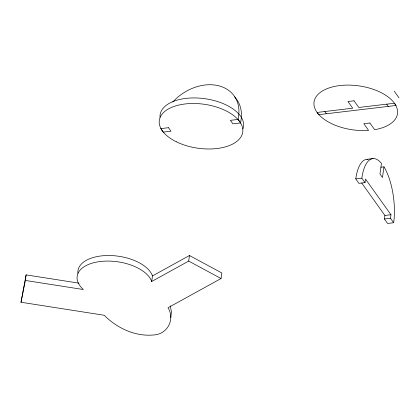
<?xml version="1.0" encoding="UTF-8"?>
<svg xmlns="http://www.w3.org/2000/svg" width="420" height="420" viewBox="0 0 420 420"><rect width="100%" height="100%" fill="white"/><g stroke="black" fill="none" stroke-linecap="round" stroke-linejoin="round"><path stroke-width="0.63" d="M21 302.243L25.326 280.445L83.375 289.532A37.91 19.976 8 0 1 100.454 261.487A37.91 19.976 8 0 1 151.688 281.484L152.471 275.919L189.467 255.523L221.823 272.963L221.041 278.528L168.016 307.755C175.508 319.846 166.997 334.803 152.917 335.024C134.788 336.536 116.802 327.952 104.213 315.268L21 302.243L26.108 274.88L78.997 283.159M25.326 280.445L26.108 274.88M151.688 281.484L188.685 261.093L189.467 255.523M238.124 119.417L230.386 120.335L232.885 123.832L240.623 122.913L238.124 119.417L238.623 115.867A42.126 32.014 -35.5 0 0 217.397 85.481A42.126 32.014 -35.5 0 0 172.767 101.997M240.623 122.913L241.122 119.369A42.126 32.014 -35.5 0 0 234.57 96.883M367.988 159.327A42.126 16.028 83.2 0 0 355.756 178.889L358.937 183.351L365.012 182.627L365.51 179.083L390.978 214.73L390.479 218.279L393.661 222.731L387.587 223.456L384.405 218.999L384.904 215.455L361.72 182.999M380.924 167.218L383.964 166.861L382.468 177.492L379.969 173.996L381.465 163.359A42.126 16.028 83.2 0 0 361.83 178.169L355.756 178.889M170.762 317.583L171.476 311.913L170.258 305.834M367.054 159.311L373.128 158.592M384.904 215.455L390.978 214.73M384.405 218.999L390.479 218.279M188.685 261.093L221.041 278.528M394.228 91.182L399 97.865M386.71 104.16L388.3 106.391M324.818 111.52L326.408 113.752M361.83 178.169L365.012 182.627M160.01 117.201A42.126 22.197 8 0 1 204.897 98.695A42.126 22.197 8 0 1 242.959 128.851M383.964 166.861A42.126 16.028 83.2 0 1 393.661 222.731M77.915 273.346A37.91 19.976 8 0 1 110.854 255.549A37.91 19.976 8 0 1 152.471 275.919M354.023 100.795L347.954 101.519L352.727 108.203L317.084 112.445L318.67 114.671L396.039 105.467L394.448 103.241L358.801 107.478L354.023 100.795M168.494 127.696L160.755 128.614L163.254 132.116L170.993 131.192L168.494 127.696M369.894 123.008L363.82 123.732L368.592 130.415A42.126 22.197 8 0 1 314.465 100.123A42.126 22.197 8 0 1 380.431 92.279A42.126 22.197 8 0 1 374.666 129.691L369.894 123.008M176.284 141.766A42.126 22.197 8 0 0 242.608 132.883A42.126 22.197 8 0 0 184.202 104.076A42.126 22.197 8 0 0 176.284 141.766"/></g></svg>
